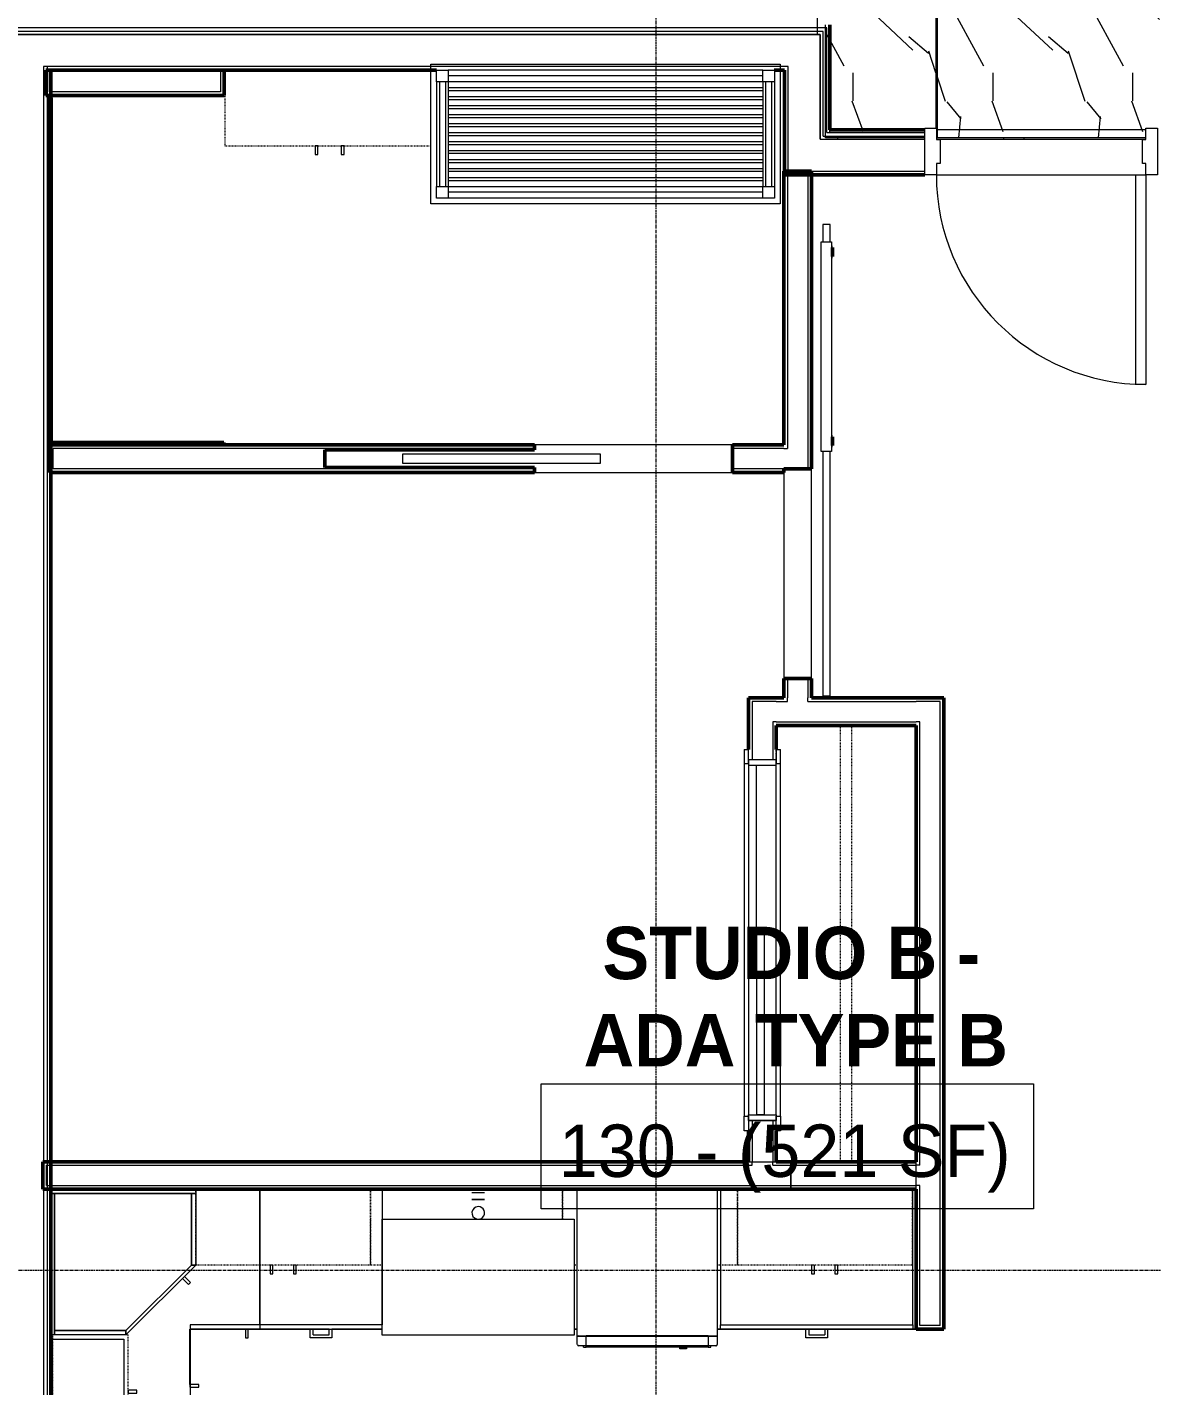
# Model space of a CAD drawing. Header units: inches. Extents: x -4218 to -1830, y 9767 to 12426.
# Drawn here: x -2935.3 to -2742.2, y 10147.4 to 10380.8 of the extents above; entities that cross this region are included whole.
import ezdxf

# ---------------------------------------------------------------- set-up
doc = ezdxf.new("R2010")
doc.units = ezdxf.units.IN
doc.header["$MEASUREMENT"] = 0
doc.linetypes.add('Dash', pattern=[0.25, 0.125, -0.125])
doc.linetypes.add('Grid Line 1_2_', pattern=[0.875, 0.5, -0.125, 0.125, -0.125])
for name, color, linetype, lineweight in [('0-1', 7, 'Continuous', 5), ('0-2', 10, 'Continuous', 9), ('A-AREA-IDEN', 2, 'Continuous', 9), ('A-CLNG-1', 252, 'Continuous', 9), ('A-CLNG-2', 10, 'Continuous', 9), ('A-CLNG-PATT-1', 71, 'Continuous', 13), ('A-DOOR-1', 10, 'Continuous', 9), ('A-DOOR-2', 50, 'Continuous', 20), ('A-DOOR-3', 7, 'Continuous', 50), ('A-DOOR-FRAM-1', 10, 'Continuous', 9), ('A-DOOR-FRAM-3', 50, 'Continuous', 20), ('A-FLOR-4', 192, 'Continuous', 9), ('A-WALL-1', 7, 'Continuous', 50), ('A-WALL-2', 250, 'Continuous', 13), ('A-WALL-3', 10, 'Continuous', 9), ('A-WALL-4', 252, 'Continuous', 9), ('A-WALL-5', 253, 'Continuous', 9), ('A-WALL-6', 254, 'Continuous', 9), ('A-WALL-7', 113, 'Continuous', 9), ('I-WALL-1', 7, 'Continuous', 50), ('I-WALL-2', 10, 'Continuous', 9), ('I-WALL-3', 252, 'Continuous', 9), ('I-WALL-4', 253, 'Continuous', 9), ('P-SANR-FIXT-1', 10, 'Continuous', 9), ('P-SANR-FIXT-2', 252, 'Continuous', 9), ('Q-CASE', 31, 'Continuous', 9), ('Q-CASE-1', 252, 'Continuous', 9), ('Q-CASE-2', 10, 'Continuous', 9), ('Q-CASE-3', 253, 'Continuous', 9), ('Q-CASE-4', 252, 'Dash', 9), ('Q-CASE-5', 10, 'Dash', 9), ('Q-CASE-6', 254, 'Dash', 9), ('Q-CASE-7', 253, 'Dash', 9), ('Q-CASE-8', 254, 'Continuous', 9), ('Q-CASE-HDLN-1', 10, 'Dash', 9), ('Q-CASE-HDLN-2', 252, 'Dash', 9), ('Q-CASE-HDLN-3', 253, 'Dash', 9), ('Q-SPCQ-1', 10, 'Continuous', 9), ('S-BEAM', 12, 'Continuous', 9), ('S-GRID-1', 1, 'Grid Line 1_2_', 9)]:
    doc.layers.add(name, color=color, linetype=linetype, lineweight=lineweight)
doc.styles.add('Century Gothic', font='ufonts.com_century-gothic.ttf', dxfattribs={"height": 9})
doc.styles.add('Century Gothic_B', font='GOTHICB.TTF', dxfattribs={"height": 9})

# ---------------------------------------------------------------- blocks, each defined once
blk = doc.blocks.new('SLIDING - FLUSH - 5-0 x 6-8-V6-BACKGROUND - RCP - 1ST FLOOR')
at = {"layer": 'A-DOOR-1'}
for p, q in [((-32.75, 2.5), (-32.75, 3.25)), ((-30.25, 3.25), (-32.75, 3.25)), ((-32.75, 2.5), (-30.25, 2.5)), ((30.25, 3.25), (-30.25, 3.25)), ((-30.25, 3.25), (-30.25, 2.5)), ((30.25, 2.5), (30.25, 3.25)), ((30.25, 3.25), (32.75, 3.25)), ((32.75, 2.5), (30.25, 2.5)), ((32.75, 3.25), (32.75, 2.5)), ((30, 0.5), (-1, 0.5)), ((-1, 0.5), (-1, -0.88)), ((30, 0.5), (30, -0.88)), ((-32.75, -3), (-32.75, -2.25)), ((-30.25, -2.25), (-32.75, -2.25)), ((-30.25, -2.25), (-30.25, -3)), ((1, -0.88), (-30, -0.88)), ((-30, -0.88), (-30, -2.25)), ((-30, -2.25), (1, -2.25)), ((-1, -0.88), (30, -0.88)), ((1, -0.88), (1, -2.25)), ((30.25, -2.25), (32.75, -2.25)), ((30.25, -3), (30.25, -2.25)), ((32.75, -2.25), (32.75, -3)), ((-32.75, -3), (-30.25, -3)), ((-30.25, -3), (30.25, -3)), ((32.75, -3), (30.25, -3))]:
    blk.add_line(p, q, dxfattribs=at)
at = {"layer": 'A-DOOR-FRAM-1'}
for p, q in [((-31, -2.25), (-31, 2.5)), ((-30, 2.5), (-31, 2.5)), ((30, 2.5), (-30, 2.5)), ((-30, 2.5), (-30, -2.25)), ((30, -2.25), (30, 2.5)), ((30, 2.5), (31, 2.5)), ((31, 2.5), (31, -2.25)), ((-31, -2.25), (-30, -2.25)), ((1, -2.25), (30, -2.25)), ((31, -2.25), (30, -2.25))]:
    blk.add_line(p, q, dxfattribs=at)
blk = doc.blocks.new('BARN - FLUSH - 3-0 x 7-0 BARN DOOR-2961665-BACKGROUND - RCP - 1ST FLOOR')
at = {"layer": 'A-DOOR-1'}
for p, q in [((-57, 5.57), (-60, 5.57)), ((-60, 5.57), (-60, 4.95)), ((-60, 4.95), (-60, 4.32)), ((-57, 4.07), (-57, 5.82)), ((-57, 5.82), (-21, 5.82)), ((-21, 5.82), (-21, 4.07)), ((21, 5.57), (-21, 5.57)), ((21, 4.95), (21, 5.57)), ((21, 4.32), (21, 4.95)), ((-60, 4.32), (-57, 4.32)), ((-21, 4.07), (-57, 4.07)), ((-21, 4.32), (21, 4.32))]:
    blk.add_line(p, q, dxfattribs=at)
at = {"layer": 'A-DOOR-3'}
for p, q in [((-56, 6), (-56, 5.82)), ((-54.5, 6), (-56, 6)), ((-54.5, 5.82), (-54.5, 6)), ((-23.5, 6), (-23.5, 5.82)), ((-22, 6), (-23.5, 6)), ((-22, 5.82), (-22, 6))]:
    blk.add_line(p, q, dxfattribs=at)
blk = doc.blocks.new('OD_CW_Closet - OD_CW_Closet-V51-BACKGROUND - RCP - 1ST FLOOR')
at = {"layer": 'Q-CASE-HDLN-1'}
for p, q in [((8.8, 0), (68.8, 0)), ((0.74, -11), (75.64, -11)), ((0.74, -13), (75.64, -13))]:
    blk.add_line(p, q, dxfattribs=at)
at = {"layer": 'Q-CASE-HDLN-2'}
for p, q in [((0.74, -24), (0.74, 0)), ((0.74, 0), (6.05, 0)), ((71.55, 0), (75.64, 0)), ((75.64, 0), (75.64, -24)), ((75.64, -24), (0.74, -24))]:
    blk.add_line(p, q, dxfattribs=at)
at = {"layer": 'Q-CASE-HDLN-3'}
for p, q in [((6.05, 0), (7.8, 0)), ((69.8, 0), (71.55, 0))]:
    blk.add_line(p, q, dxfattribs=at)
blk = doc.blocks.new('POCKET - FLUSH - 2-10 x 6-8-2882529-BACKGROUND - RCP - 1ST FLOOR')
at = {"layer": 'A-DOOR-2'}
for p, q in [((-39.67, 0.75), (-39.67, -0.75)), ((-5.67, 0.75), (-39.67, 0.75)), ((-5.67, -0.75), (-5.67, 0.75)), ((-39.67, -0.75), (-5.67, -0.75))]:
    blk.add_line(p, q, dxfattribs=at)
blk = doc.blocks.new('300 Series Wall Hung Cabinet_302 - 33_ X 21_-2749814-BACKGROUND - RCP - 1ST FLOOR')
at = {"layer": 'Q-CASE-4'}
for p, q in [((14.5, 15.38), (16.5, 15.38)), ((16.5, 15.38), (16.5, 7.39)), ((-16.5, 2.75), (-16.5, 7.47)), ((16.5, 7.36), (16.5, 2.75))]:
    blk.add_line(p, q, dxfattribs=at)
at = {"layer": 'Q-CASE-6'}
blk.add_line((16.5, 2.37), (-16.5, 2.37), dxfattribs=at)
at = {"layer": 'Q-CASE-7'}
for p, q in [((-16.5, 2.37), (-16.5, 2.75)), ((16.5, 2.75), (16.5, 2.37))]:
    blk.add_line(p, q, dxfattribs=at)
blk = doc.blocks.new('Base Cabinet 4 Drawer 254 - Base Cabinet 4 Drawer 254 21_-2556168-BACKGROUND - RCP - 1ST FLOOR')
at = {"layer": 'Q-CASE-2'}
for p, q in [((-9.76, -23.25), (-9.76, 0)), ((-9.76, 0), (11.24, 0)), ((11.24, 0), (11.24, -23.25)), ((-9.76, -23.25), (-9.76, -24)), ((11.24, -23.25), (-9.76, -23.25)), ((11.24, -24), (11.24, -23.25)), ((-9.76, -24), (11.24, -24)), ((-0.64, -24), (-1.14, -24)), ((-1.14, -25.5), (-1.14, -24)), ((2.61, -25.5), (-1.14, -25.5)), ((-0.64, -25), (-0.64, -24)), ((-0.64, -25), (2.11, -25)), ((2.11, -25), (2.11, -24)), ((2.11, -24), (2.61, -24)), ((2.61, -24), (2.61, -25.5))]:
    blk.add_line(p, q, dxfattribs=at)
blk = doc.blocks.new('308 - 308 x 27_-V52-BACKGROUND - RCP - 1ST FLOOR')
at = {"layer": 'Q-CASE'}
for p, q in [((-12, 15.38), (0, 27.38)), ((0, 26.63), (-11.25, 15.38)), ((0, 27.38), (0, 26.63)), ((-11.25, 15.38), (-12, 15.38))]:
    blk.add_line(p, q, dxfattribs=at)
at = {"layer": 'Q-CASE-1'}
for p, q in [((-11.25, 15.38), (0, 26.63)), ((0, 27.38), (12.25, 27.38)), ((0, 26.63), (0, 27.38)), ((0, 26.63), (12.25, 26.63)), ((12.25, 26.63), (0, 26.63)), ((12.25, 27.38), (12.25, 26.63)), ((12.25, 3.12), (12.25, 27.38)), ((12.25, 27.38), (12.62, 27.38)), ((12.25, 26.63), (12.25, 3.12)), ((-10.76, 18.73), (-11.11, 18.39)), ((-9.7, 17.67), (-10.76, 18.73)), ((-11.11, 18.39), (-10.05, 17.33)), ((-12, 15.38), (-11.25, 15.38)), ((-12, 4.72), (-12, 15.38)), ((-11.25, 4.65), (-11.25, 15.38)), ((-11.25, 15.38), (-11.25, 4.65)), ((-12, 3.12), (-12, 4.64)), ((-11.25, 3.12), (-12, 3.12)), ((-12, 2.75), (-12, 3.12)), ((-12, 3.12), (12.62, 3.12)), ((-11.25, 3.12), (-11.25, 4.57)), ((-11.25, 4.57), (-11.25, 3.12)), ((12.25, 3.12), (-11.25, 3.12)), ((12.62, 3.12), (12.25, 3.12))]:
    blk.add_line(p, q, dxfattribs=at)
at = {"layer": 'Q-CASE-3'}
for p, q in [((12.62, 27.38), (12.9, 27.38)), ((-12, 2.37), (-12, 2.75)), ((12.9, 3.12), (12.62, 3.12)), ((12.62, 3.12), (12.9, 3.12))]:
    blk.add_line(p, q, dxfattribs=at)
at = {"layer": 'Q-CASE-8'}
for p, q in [((12.9, 27.38), (13, 27.38)), ((13, 27.38), (13, 3.12)), ((12.9, 2.37), (-12, 2.37)), ((13, 3.12), (12.9, 3.12)), ((12.9, 3.12), (13, 3.12)), ((13, 2.37), (12.9, 2.37)), ((13, 3.12), (13, 2.37))]:
    blk.add_line(p, q, dxfattribs=at)
blk = doc.blocks.new('300 Series Wall Hung Cabinet_301 - 12_ x 27_-2529027-BACKGROUND - RCP - 1ST FLOOR')
at = {"layer": 'Q-CASE-1'}
for p, q in [((-5.25, -12.44), (-5.25, -0.19)), ((5.25, -0.19), (5.25, -12.44)), ((5.25, -12.44), (-5.25, -12.44)), ((-3.51, -13.19), (-4, -13.19)), ((-4, -13.19), (-4, -14.69)), ((-3.51, -14.69), (-3.51, -13.19)), ((-4, -14.69), (-3.51, -14.69))]:
    blk.add_line(p, q, dxfattribs=at)
at = {"layer": 'Q-CASE-3'}
blk.add_line((-5.25, -0.19), (5.25, -0.19), dxfattribs=at)
at = {"layer": 'Q-CASE-4'}
for p, q in [((-6, -0.19), (-6, -13.19)), ((6, -13.19), (6, -0.19)), ((-6, -13.19), (6, -13.19))]:
    blk.add_line(p, q, dxfattribs=at)
at = {"layer": 'Q-CASE-7'}
blk.add_line((6, -0.19), (-6, -0.19), dxfattribs=at)
blk = doc.blocks.new('Base Cabinet 3 Drawer 230 - Base Cabinet 3 Drawer 230 33_-2609767-BACKGROUND - RCP - 1ST FLOOR')
at = {"layer": 'Q-CASE-2'}
for p, q in [((-15.76, 24), (17.24, 24)), ((-15.76, 23.25), (-15.76, 24)), ((-1.14, 24), (-1.14, 25.5)), ((-1.14, 25.5), (2.61, 25.5)), ((-1.14, 24), (-0.64, 24)), ((2.11, 25), (-0.64, 25)), ((-0.64, 24), (-0.64, 25)), ((2.11, 24), (2.11, 25)), ((2.61, 24), (2.11, 24)), ((2.61, 25.5), (2.61, 24)), ((17.24, 24), (17.24, 23.25)), ((17.24, 23.25), (-15.76, 23.25)), ((-15.76, 23.25), (-15.76, 0)), ((17.24, 0), (17.24, 23.25)), ((-15.76, 0), (17.24, 0))]:
    blk.add_line(p, q, dxfattribs=at)
blk = doc.blocks.new('Base Cabinet Corner 197 - Base Cabinet Corner 197-2565125-BACKGROUND - RCP - 1ST FLOOR')
at = {"layer": 'Q-CASE-2'}
for p, q in [((-23.26, 0), (12.74, 0)), ((-23.26, -36), (-23.26, 0)), ((12.74, 0), (12.74, -24)), ((0.74, -23.25), (0.74, -36)), ((12.74, -23.25), (0.74, -23.25)), ((0.74, -23.25), (0.74, -24)), ((0.74, -24), (0.74, -36)), ((12.74, -24), (0.74, -24)), ((10.73, -24), (10.24, -24)), ((10.24, -24), (10.24, -25.5)), ((10.24, -25.5), (10.73, -25.5)), ((10.73, -25.5), (10.73, -24)), ((2.23, -33.51), (0.73, -33.51)), ((0.73, -33.51), (0.73, -34)), ((0.73, -34), (2.23, -34)), ((2.23, -34), (2.23, -33.51)), ((0.74, -36), (-23.26, -36))]:
    blk.add_line(p, q, dxfattribs=at)
blk = doc.blocks.new('kitchen_faucet_14143 - kitchen_faucet_14143-V79-BACKGROUND - RCP - 1ST FLOOR')
at = {"layer": 'P-SANR-FIXT-2'}
for p, q in [((2.26, -1.08), (2.26, 1.08)), ((2.34, 1.08), (2.34, 0.28)), ((2.34, 0.28), (2.34, -1.08)), ((3.44, -0.94), (3.44, 1.08)), ((3.44, -1.08), (3.44, -0.94))]:
    blk.add_line(p, q, dxfattribs=at)
at = {"layer": 'P-SANR-FIXT-2', "flags": 128}
blk.add_lwpolyline([(-0.92, -0.6), (-0.96, -0.61), (-1, -0.63), (-1.04, -0.64)], dxfattribs=at)
at = {"layer": 'P-SANR-FIXT-2'}
for start, end in [(0, 164.2961), (225, 360), (195.7039, 210), (210, 225)]:
    blk.add_arc((0, 0), 1.08, start, end, dxfattribs=at)
blk = doc.blocks.new('Stainless Steel Farmhous Kitchen Sink - Stainless Steel Farmhous Kitchen Sink-2443921-BACKGROUND - RCP - 1ST FLOOR')
at = {"layer": 'P-SANR-FIXT-1'}
for p, q in [((-33, -22.2), (-33, -2.25)), ((-33, -2.25), (0, -2.25)), ((0, -2.25), (0, -22.2)), ((0, -22.2), (-33, -22.2))]:
    blk.add_line(p, q, dxfattribs=at)
blk = doc.blocks.new('300 Series Wall Hung Cabinet_302 - 30_ X 27_-2568021-BACKGROUND - RCP - 1ST FLOOR')
at = {"layer": 'Q-CASE-1'}
for p, q in [((-1.76, 16.87), (-2.25, 16.87)), ((-2.25, 16.87), (-2.25, 15.38)), ((-1.76, 15.38), (-1.76, 16.87)), ((2.24, 16.87), (1.75, 16.87)), ((1.75, 16.87), (1.75, 15.38)), ((2.24, 15.38), (2.24, 16.87)), ((-2.25, 15.38), (-1.76, 15.38)), ((1.75, 15.38), (2.24, 15.38))]:
    blk.add_line(p, q, dxfattribs=at)
at = {"layer": 'Q-CASE-4'}
for p, q in [((-15, 7.39), (-15, 15.38)), ((-15, 15.38), (15, 15.38)), ((15, 15.38), (15, 4.72)), ((-15, 2.75), (-15, 7.36)), ((15, 4.64), (15, 2.75))]:
    blk.add_line(p, q, dxfattribs=at)
at = {"layer": 'Q-CASE-6'}
blk.add_line((15, 2.37), (-15, 2.37), dxfattribs=at)
at = {"layer": 'Q-CASE-7'}
for p, q in [((-15, 2.37), (-15, 2.75)), ((15, 2.75), (15, 2.37))]:
    blk.add_line(p, q, dxfattribs=at)
blk = doc.blocks.new('300 Series Wall Hung Cabinet_302 - 30_ X 27_-V59-BACKGROUND - RCP - 1ST FLOOR')
at = {"layer": 'Q-CASE-4'}
for p, q in [((-15, 5.13), (-15, 15.38)), ((-15, 15.38), (-11.52, 15.38)), ((12.48, 15.38), (13, 15.38)), ((15, 7.47), (15, 2.75)), ((-15, 2.75), (-15, 5.08))]:
    blk.add_line(p, q, dxfattribs=at)
at = {"layer": 'Q-CASE-6'}
for p, q in [((-11.52, 2.37), (-15, 2.37)), ((15, 2.37), (12.48, 2.37))]:
    blk.add_line(p, q, dxfattribs=at)
at = {"layer": 'Q-CASE-7'}
for p, q in [((-15, 2.37), (-15, 2.75)), ((15, 2.75), (15, 2.37))]:
    blk.add_line(p, q, dxfattribs=at)
blk = doc.blocks.new('300 Series Wall Hung Cabinet_302 - 30_ X 27_-V74-BACKGROUND - RCP - 1ST FLOOR')
at = {"layer": 'Q-CASE-1'}
for p, q in [((-1.76, 16.87), (-2.25, 16.87)), ((-2.25, 16.87), (-2.25, 15.38)), ((-1.76, 15.38), (-1.76, 16.87)), ((2.24, 16.87), (1.75, 16.87)), ((1.75, 16.87), (1.75, 15.38)), ((2.24, 15.38), (2.24, 16.87)), ((-2.25, 15.38), (-1.76, 15.38)), ((1.75, 15.38), (2.24, 15.38))]:
    blk.add_line(p, q, dxfattribs=at)
at = {"layer": 'Q-CASE-4'}
for p, q in [((-15, 2.75), (-15, 15.38)), ((-15, 15.38), (15, 15.38)), ((15, 15.38), (15, 5.13)), ((15, 5.08), (15, 2.75))]:
    blk.add_line(p, q, dxfattribs=at)
at = {"layer": 'Q-CASE-6'}
blk.add_line((15, 2.37), (-15, 2.37), dxfattribs=at)
at = {"layer": 'Q-CASE-7'}
for p, q in [((-15, 2.44), (-15, 2.75)), ((-15, 2.38), (-15, 2.44)), ((15, 2.75), (15, 2.37))]:
    blk.add_line(p, q, dxfattribs=at)
blk = doc.blocks.new('Bath Vanity - Bath Vanity 60_-V109-BACKGROUND - RCP - 1ST FLOOR')
at = {"layer": 'Q-CASE-1'}
for p, q in [((-29.26, -1), (-29.26, 0)), ((-29.26, 0), (30.74, 0)), ((30.74, 0), (30.74, -0.38)), ((30.74, -0.38), (30.74, -1))]:
    blk.add_line(p, q, dxfattribs=at)
at = {"layer": 'Q-CASE-2'}
for p, q in [((-29.26, -24), (-29.26, -1)), ((-28.26, -3), (-28.26, -1)), ((-28.26, -1), (-26.26, -1)), ((27.74, -1), (-26.26, -1)), ((-26.26, -1), (-26.26, -3)), ((27.74, -2), (-26.26, -2)), ((27.74, -3), (27.74, -1)), ((27.74, -1), (29.74, -1)), ((29.74, -1), (29.74, -3)), ((30.74, -1), (30.74, -24)), ((-28.26, -3), (-28.26, -21)), ((-26.26, -3), (-28.26, -3)), ((-27.76, -3), (-27.76, -21)), ((-26.76, -3), (-26.76, -21)), ((27.74, -3), (-26.26, -3)), ((-26.26, -3), (-26.26, -21)), ((-26.26, -4), (27.74, -4)), ((27.74, -4.55), (-26.26, -4.55)), ((27.74, -3), (27.74, -21)), ((29.74, -3), (27.74, -3)), ((28.24, -3), (28.24, -21)), ((29.24, -3), (29.24, -21)), ((29.74, -3), (29.74, -21)), ((-26.26, -5.55), (27.74, -5.55)), ((27.74, -6.09), (-26.26, -6.09)), ((-26.26, -7.09), (27.74, -7.09)), ((27.74, -7.64), (-26.26, -7.64)), ((-26.26, -8.64), (27.74, -8.64)), ((27.74, -9.18), (-26.26, -9.18)), ((-26.26, -10.18), (27.74, -10.18)), ((27.74, -10.73), (-26.26, -10.73)), ((-26.26, -11.73), (27.74, -11.73)), ((27.74, -12.27), (-26.26, -12.27)), ((-26.26, -13.27), (27.74, -13.27)), ((27.74, -13.82), (-26.26, -13.82)), ((-26.26, -14.82), (27.74, -14.82)), ((27.74, -15.36), (-26.26, -15.36)), ((-26.26, -16.36), (27.74, -16.36)), ((27.74, -16.91), (-26.26, -16.91)), ((-26.26, -17.91), (27.74, -17.91)), ((27.74, -18.45), (-26.26, -18.45)), ((-28.26, -23), (-28.26, -21)), ((-28.26, -21), (-26.26, -21)), ((-26.26, -19.45), (27.74, -19.45)), ((27.74, -20), (-26.26, -20)), ((-26.26, -21), (27.74, -21)), ((-26.26, -21), (-26.26, -23)), ((27.74, -23), (27.74, -21)), ((27.74, -21), (29.74, -21)), ((29.74, -21), (29.74, -23)), ((-26.26, -23), (-28.26, -23)), ((27.74, -22), (-26.26, -22)), ((27.74, -23), (-26.26, -23)), ((29.74, -23), (27.74, -23)), ((30.74, -24), (-29.26, -24))]:
    blk.add_line(p, q, dxfattribs=at)
blk = doc.blocks.new('300 Series Wall Hung Cabinet_326 - 36_-V98-BACKGROUND - RCP - 1ST FLOOR')
at = {"layer": 'Q-CASE-2'}
for p, q in [((-2.01, -13.19), (-2.5, -13.19)), ((-2.5, -13.19), (-2.5, -14.69)), ((-2.01, -14.69), (-2.01, -13.19)), ((2.49, -13.19), (2, -13.19)), ((2, -13.19), (2, -14.69)), ((2.49, -14.69), (2.49, -13.19)), ((-2.5, -14.69), (-2.01, -14.69)), ((2, -14.69), (2.49, -14.69))]:
    blk.add_line(p, q, dxfattribs=at)
at = {"layer": 'Q-CASE-4'}
blk.add_line((17.37, -0.19), (-18, -0.19), dxfattribs=at)
at = {"layer": 'Q-CASE-5'}
for p, q in [((-18, -0.19), (-18, -13.19)), ((-18, -13.19), (17.37, -13.19))]:
    blk.add_line(p, q, dxfattribs=at)
blk = doc.blocks.new('CTR - 1st Phase - Unit Layouts_rvt-1-BACKGROUND - RCP - 1ST FLOOR')
at = {"layer": 'A-WALL-1'}
for p, q in [((-2932.15, 10373.41), (-2901.53, 10373.41)), ((-2932.15, 10373.16), (-2932.15, 10373.41)), ((-2901.53, 10373.41), (-2901.53, 10373.16)), ((-2932.15, 10369.66), (-2932.15, 10373.16)), ((-2901.53, 10373.16), (-2901.53, 10369.66)), ((-2932.15, 10369.04), (-2932.15, 10369.66)), ((-2901.53, 10369.04), (-2932.15, 10369.04)), ((-2931.56, 10309.04), (-2931.56, 10369.04)), ((-2931.56, 10369.04), (-2931.19, 10369.04)), ((-2931.19, 10368.66), (-2931.19, 10309.41)), ((-2901.53, 10369.66), (-2901.53, 10369.04)), ((-2805.4, 10309.04), (-2805.4, 10356.04)), ((-2805.4, 10356.04), (-2804.78, 10356.04)), ((-2804.78, 10356.04), (-2801.28, 10356.04)), ((-2801.28, 10356.04), (-2800.65, 10356.04)), ((-2800.65, 10356.04), (-2800.65, 10304.91)), ((-2931.19, 10309.04), (-2931.56, 10309.04)), ((-2931.53, 10309.04), (-2848.2, 10309.04)), ((-2931.53, 10308.41), (-2931.53, 10309.04)), ((-2931.53, 10304.91), (-2931.53, 10308.41)), ((-2931.19, 10309.41), (-2901.56, 10309.41)), ((-2901.56, 10309.04), (-2931.19, 10309.04)), ((-2901.56, 10309.41), (-2901.56, 10309.04)), ((-2848.2, 10308.16), (-2884.2, 10308.16)), ((-2884.2, 10308.16), (-2884.2, 10305.16)), ((-2848.2, 10309.04), (-2848.2, 10308.16)), ((-2814.2, 10309.04), (-2805.4, 10309.04)), ((-2814.2, 10304.29), (-2814.2, 10309.04)), ((-2931.53, 10304.29), (-2931.53, 10304.91)), ((-2848.2, 10304.29), (-2931.53, 10304.29)), ((-2884.2, 10305.16), (-2848.2, 10305.16)), ((-2848.2, 10305.16), (-2848.2, 10304.29)), ((-2805.4, 10304.29), (-2814.2, 10304.29)), ((-2800.65, 10304.91), (-2805.4, 10304.91)), ((-2805.4, 10304.91), (-2805.4, 10304.29)), ((-2805.4, 10265.57), (-2805.4, 10268.91)), ((-2805.4, 10268.91), (-2800.65, 10268.91)), ((-2800.65, 10268.91), (-2800.65, 10265.57)), ((-2811.44, 10256.73), (-2811.44, 10265.57)), ((-2811.44, 10265.57), (-2810.81, 10265.57)), ((-2810.81, 10265.57), (-2806.69, 10265.57)), ((-2806.69, 10265.57), (-2805.4, 10265.57)), ((-2800.65, 10265.57), (-2782.69, 10265.57)), ((-2782.69, 10265.57), (-2778.56, 10265.57)), ((-2778.56, 10265.57), (-2777.94, 10265.57)), ((-2777.94, 10265.57), (-2777.94, 10157.16)), ((-2806.69, 10260.82), (-2806.69, 10256.73)), ((-2782.69, 10260.82), (-2806.69, 10260.82)), ((-2782.69, 10185.91), (-2782.69, 10260.82)), ((-2811.44, 10185.91), (-2811.44, 10191.23)), ((-2806.69, 10191.23), (-2806.69, 10185.91)), ((-2932.63, 10185.29), (-2932.63, 10185.91)), ((-2932.63, 10185.91), (-2811.44, 10185.91)), ((-2932.63, 10181.79), (-2932.63, 10185.29)), ((-2806.69, 10185.91), (-2782.69, 10185.91)), ((-2932.63, 10181.16), (-2932.63, 10181.79)), ((-2782.69, 10181.16), (-2932.63, 10181.16)), ((-2782.69, 10157.16), (-2782.69, 10181.16)), ((-2782.06, 10157.16), (-2782.69, 10157.16)), ((-2778.56, 10157.16), (-2782.06, 10157.16)), ((-2777.94, 10157.16), (-2778.56, 10157.16))]:
    blk.add_line(p, q, dxfattribs=at)
at = {"layer": 'A-WALL-2'}
for p, q in [((-2931.53, 10373.16), (-2932.15, 10373.16)), ((-2931.53, 10373.16), (-2932.15, 10373.16)), ((-2902.15, 10373.16), (-2931.53, 10373.16)), ((-2931.53, 10369.66), (-2931.53, 10373.16)), ((-2901.53, 10373.16), (-2902.15, 10373.16)), ((-2902.15, 10373.16), (-2902.15, 10369.66)), ((-2901.53, 10373.16), (-2902.15, 10373.16)), ((-2902.15, 10369.66), (-2931.53, 10369.66)), ((-2804.78, 10355.41), (-2801.28, 10355.41)), ((-2804.78, 10355.41), (-2804.78, 10308.41)), ((-2801.28, 10355.41), (-2801.28, 10304.91)), ((-2848.2, 10308.41), (-2930.9, 10308.41)), ((-2930.9, 10304.91), (-2930.9, 10308.41)), ((-2805.4, 10308.41), (-2814.2, 10308.41)), ((-2805.4, 10308.41), (-2804.78, 10308.41)), ((-2848.2, 10304.91), (-2930.9, 10304.91)), ((-2805.4, 10304.91), (-2814.2, 10304.91)), ((-2804.78, 10268.91), (-2804.78, 10265.57)), ((-2801.28, 10268.91), (-2801.28, 10265.57)), ((-2810.81, 10264.94), (-2810.81, 10254.98)), ((-2807.31, 10264.94), (-2810.81, 10264.94)), ((-2806.69, 10264.94), (-2807.31, 10264.94)), ((-2806.69, 10264.94), (-2804.78, 10264.94)), ((-2804.78, 10264.94), (-2804.78, 10265.57)), ((-2801.28, 10264.94), (-2801.28, 10265.57)), ((-2801.28, 10264.94), (-2782.69, 10264.94)), ((-2782.06, 10264.94), (-2782.69, 10264.94)), ((-2778.56, 10264.94), (-2782.06, 10264.94)), ((-2778.56, 10157.79), (-2778.56, 10264.94)), ((-2807.31, 10261.44), (-2807.31, 10254.98)), ((-2806.69, 10261.44), (-2807.31, 10261.44)), ((-2806.69, 10261.44), (-2782.69, 10261.44)), ((-2782.06, 10261.44), (-2782.69, 10261.44)), ((-2782.06, 10185.29), (-2782.06, 10261.44)), ((-2810.81, 10192.98), (-2810.81, 10185.91)), ((-2807.31, 10192.98), (-2807.31, 10185.91)), ((-2932, 10181.79), (-2932, 10185.29)), ((-2932, 10185.29), (-2810.81, 10185.29)), ((-2810.81, 10185.29), (-2810.81, 10185.91)), ((-2807.31, 10185.29), (-2807.31, 10185.91)), ((-2807.31, 10185.29), (-2782.69, 10185.29)), ((-2782.06, 10185.29), (-2782.69, 10185.29)), ((-2932, 10181.79), (-2782.69, 10181.79)), ((-2782.06, 10181.79), (-2782.69, 10181.79)), ((-2782.06, 10157.79), (-2782.06, 10181.79)), ((-2778.56, 10157.79), (-2782.06, 10157.79))]:
    blk.add_line(p, q, dxfattribs=at)
at = {"layer": 'A-WALL-3'}
for p, q in [((-2814.2, 10309.04), (-2848.2, 10309.04)), ((-2848.2, 10304.29), (-2814.2, 10304.29)), ((-2805.4, 10304.29), (-2805.4, 10268.91)), ((-2800.65, 10268.91), (-2800.65, 10304.91)), ((-2931.27, 10181.16), (-2931.38, 10181.16))]:
    blk.add_line(p, q, dxfattribs=at)
at = {"layer": 'A-WALL-4'}
for p, q in [((-2901.53, 10369.04), (-2901.53, 10373.41)), ((-2884.2, 10308.16), (-2848.2, 10308.16)), ((-2884.2, 10305.16), (-2884.2, 10308.16)), ((-2848.2, 10308.16), (-2848.2, 10309.04)), ((-2814.2, 10309.04), (-2814.2, 10304.29)), ((-2848.2, 10305.16), (-2884.2, 10305.16)), ((-2848.2, 10304.29), (-2848.2, 10305.16)), ((-2805.4, 10304.91), (-2805.4, 10304.29)), ((-2805.4, 10304.91), (-2800.65, 10304.91)), ((-2800.65, 10268.91), (-2805.4, 10268.91)), ((-2931.27, 10185.91), (-2811.44, 10185.91)), ((-2806.69, 10185.91), (-2804.17, 10185.91)), ((-2804.17, 10185.91), (-2804.17, 10181.16)), ((-2804.17, 10181.16), (-2804.17, 10185.91)), ((-2804.17, 10185.91), (-2782.69, 10185.91))]:
    blk.add_line(p, q, dxfattribs=at)
at = {"layer": 'A-WALL-5'}
for p, q in [((-2932.15, 10369.04), (-2932.15, 10373.41)), ((-2931.27, 10373.41), (-2901.53, 10373.41)), ((-2931.56, 10369.04), (-2932.15, 10369.04)), ((-2901.56, 10369.04), (-2931.27, 10369.04)), ((-2811.44, 10254.98), (-2806.7, 10254.98)), ((-2811.44, 10192.98), (-2806.69, 10192.98)), ((-2932.63, 10185.91), (-2932.63, 10181.16)), ((-2932.63, 10185.91), (-2931.27, 10185.91)), ((-2811.44, 10185.91), (-2806.69, 10185.91)), ((-2782.69, 10181.16), (-2782.69, 10185.91)), ((-2931.38, 10181.16), (-2932.63, 10181.16))]:
    blk.add_line(p, q, dxfattribs=at)
at = {"layer": 'A-WALL-6'}
for p, q in [((-2932.15, 10373.41), (-2931.27, 10373.41)), ((-2931.27, 10369.04), (-2931.56, 10369.04)), ((-2906.38, 10181.16), (-2931.27, 10181.16)), ((-2840.86, 10181.16), (-2906.38, 10181.16)), ((-2804.17, 10181.16), (-2816.86, 10181.16)), ((-2782.69, 10181.16), (-2804.17, 10181.16))]:
    blk.add_line(p, q, dxfattribs=at)
at = {"layer": 'A-WALL-7'}
for p, q in [((-2931.27, 10181.16), (-2931.38, 10181.16)), ((-2931.38, 10181.16), (-2931.38, 10099.28)), ((-2931.38, 10099.28), (-2931.38, 10181.16)), ((-2931.38, 10181.16), (-2931.27, 10181.16)), ((-2840.86, 10181.16), (-2931.27, 10181.16)), ((-2931.27, 10181.16), (-2840.86, 10181.16)), ((-2782.69, 10181.16), (-2816.86, 10181.16)), ((-2816.86, 10181.16), (-2782.69, 10181.16)), ((-2782.69, 10157.66), (-2782.69, 10181.16)), ((-2782.69, 10181.16), (-2782.69, 10157.66)), ((-2907.38, 10147.65), (-2907.38, 10157.16)), ((-2907.38, 10157.16), (-2897.88, 10157.16)), ((-2907.38, 10157.16), (-2907.38, 10147.65)), ((-2897.88, 10157.16), (-2907.38, 10157.16)), ((-2897.88, 10157.16), (-2897.39, 10157.16)), ((-2897.39, 10157.16), (-2886.75, 10157.16)), ((-2886.75, 10157.16), (-2897.39, 10157.16)), ((-2886.75, 10157.16), (-2886.25, 10157.16)), ((-2886.25, 10157.16), (-2883.5, 10157.16)), ((-2883.5, 10157.16), (-2886.25, 10157.16)), ((-2883.5, 10157.16), (-2883, 10157.16)), ((-2883, 10157.16), (-2874.38, 10157.16)), ((-2874.38, 10157.16), (-2883, 10157.16)), ((-2841.38, 10157.16), (-2840.86, 10157.16)), ((-2840.86, 10157.16), (-2841.38, 10157.16)), ((-2816.86, 10157.16), (-2801.63, 10157.16)), ((-2801.63, 10157.16), (-2816.86, 10157.16)), ((-2801.63, 10157.16), (-2801.13, 10157.16)), ((-2801.13, 10157.16), (-2798.37, 10157.16)), ((-2798.37, 10157.16), (-2801.13, 10157.16)), ((-2798.37, 10157.16), (-2797.88, 10157.16)), ((-2797.88, 10157.16), (-2783.38, 10157.16)), ((-2783.38, 10157.16), (-2797.88, 10157.16)), ((-2783.38, 10157.16), (-2782.69, 10157.16)), ((-2782.69, 10157.16), (-2783.38, 10157.16)), ((-2782.69, 10157.16), (-2782.69, 10157.66)), ((-2782.69, 10157.66), (-2782.69, 10157.16))]:
    blk.add_line(p, q, dxfattribs=at)
at = {"layer": 'Q-SPCQ-1'}
for p, q in [((-2840.86, 10181.16), (-2816.86, 10181.16)), ((-2840.86, 10156.11), (-2840.86, 10181.16)), ((-2816.86, 10181.16), (-2816.86, 10156.11)), ((-2840.86, 10155.91), (-2840.86, 10156.11)), ((-2840.86, 10155.91), (-2816.86, 10155.91)), ((-2840.86, 10154.49), (-2840.86, 10155.91)), ((-2817.06, 10155.91), (-2840.66, 10155.91)), ((-2817.06, 10154.29), (-2840.66, 10154.29)), ((-2839.77, 10154.04), (-2839.77, 10154.29)), ((-2839.77, 10154.04), (-2839.33, 10154.04)), ((-2839.33, 10156.04), (-2818.39, 10156.04)), ((-2839.33, 10154.04), (-2839.33, 10156.04)), ((-2818.39, 10154.04), (-2839.33, 10154.04)), ((-2823.24, 10154.04), (-2822.1, 10154.04)), ((-2823.24, 10153.79), (-2823.24, 10154.04)), ((-2822.1, 10154.04), (-2822.1, 10153.79)), ((-2818.39, 10156.04), (-2818.39, 10154.04)), ((-2818.39, 10154.04), (-2817.95, 10154.04)), ((-2817.95, 10154.04), (-2817.95, 10154.29)), ((-2816.86, 10156.11), (-2816.86, 10155.91)), ((-2816.86, 10155.91), (-2816.86, 10154.49)), ((-2822.1, 10153.79), (-2823.24, 10153.79))]:
    blk.add_line(p, q, dxfattribs=at)
for centre, start, end in [((-2840.66, 10156.11), 180, 270), ((-2840.66, 10154.49), 180, 270), ((-2817.06, 10156.11), 270, 0), ((-2817.06, 10154.49), 270, 0), ((-2817.06, 10154.49), 270, 300), ((-2817.06, 10154.49), 330, 0)]:
    blk.add_arc(centre, 0.197, start, end, dxfattribs=at)
at = {"layer": '0-2'}
for name, p in [('300 Series Wall Hung Cabinet_326 - 36_-V98-BACKGROUND - RCP - 1ST FLOOR', (-2883.4, 10373.6)), ('Bath Vanity - Bath Vanity 60_-V109-BACKGROUND - RCP - 1ST FLOOR', (-2836.76, 10374.41)), ('POCKET - FLUSH - 2-10 x 6-8-2882529-BACKGROUND - RCP - 1ST FLOOR', (-2831.2, 10306.66)), ('Base Cabinet Corner 197 - Base Cabinet Corner 197-2565125-BACKGROUND - RCP - 1ST FLOOR', (-2908.11, 10181.16)), ('Base Cabinet 4 Drawer 254 - Base Cabinet 4 Drawer 254 21_-2556168-BACKGROUND - RCP - 1ST FLOOR', (-2885.61, 10181.16)), ('Stainless Steel Farmhous Kitchen Sink - Stainless Steel Farmhous Kitchen Sink-2443921-BACKGROUND - RCP - 1ST FLOOR', (-2841.38, 10178.31))]:
    blk.add_blockref(name, p, dxfattribs=at)
for name, p, rotation in [('BARN - FLUSH - 3-0 x 7-0 BARN DOOR-2961665-BACKGROUND - RCP - 1ST FLOOR', (-2803.03, 10286.91), 269.9999999999731), ('OD_CW_Closet - OD_CW_Closet-V51-BACKGROUND - RCP - 1ST FLOOR', (-2806.69, 10185.18), 89.99999999998406), ('SLIDING - FLUSH - 5-0 x 6-8-V6-BACKGROUND - RCP - 1ST FLOOR', (-2809.19, 10223.98), 269.9999999999668), ('308 - 308 x 27_-V52-BACKGROUND - RCP - 1ST FLOOR', (-2918.38, 10183.54), 180), ('300 Series Wall Hung Cabinet_302 - 30_ X 27_-2568021-BACKGROUND - RCP - 1ST FLOOR', (-2891.38, 10183.54), 180), ('300 Series Wall Hung Cabinet_302 - 33_ X 21_-2749814-BACKGROUND - RCP - 1ST FLOOR', (-2859.88, 10183.54), 180), ('kitchen_faucet_14143 - kitchen_faucet_14143-V79-BACKGROUND - RCP - 1ST FLOOR', (-2857.88, 10177.11), 89.99999999998396), ('300 Series Wall Hung Cabinet_302 - 30_ X 27_-V59-BACKGROUND - RCP - 1ST FLOOR', (-2828.38, 10183.54), 180), ('Base Cabinet 3 Drawer 230 - Base Cabinet 3 Drawer 230 33_-2609767-BACKGROUND - RCP - 1ST FLOOR', (-2799.01, 10181.16), 180), ('300 Series Wall Hung Cabinet_302 - 30_ X 27_-V74-BACKGROUND - RCP - 1ST FLOOR', (-2798.38, 10183.54), 180), ('300 Series Wall Hung Cabinet_301 - 12_ x 27_-2529027-BACKGROUND - RCP - 1ST FLOOR', (-2931.19, 10150.16), 89.99999999998946)]:
    blk.add_blockref(name, p, dxfattribs=dict(at, rotation=rotation))
blk = doc.blocks.new('HOLLOW METAL - UNIT DOOR-2191980-BACKGROUND - RCP - 1ST FLOOR')
at = {"layer": 'A-DOOR-1'}
blk.add_arc((18, -4.125), 36, 180, 270, dxfattribs=at)
at = {"layer": 'A-DOOR-2'}
for p, q in [((16.25, -4.125), (18, -4.125)), ((16.25, -40.125), (16.25, -4.125)), ((18, -4.125), (18, -40.125)), ((18, -40.125), (16.25, -40.125))]:
    blk.add_line(p, q, dxfattribs=at)
at = {"layer": 'A-DOOR-FRAM-3'}
for p, q in [((-20, 3.875), (-18, 3.875)), ((-20, -4.125), (-20, 3.875)), ((-18, 3.875), (-18, 1.9375)), ((18, 3.875), (20, 3.875)), ((18, 1.9375), (18, 3.875)), ((20, 3.875), (20, -4.125)), ((-18, 1.9375), (-17.375, 1.9375)), ((-17.375, 1.9375), (-17.375, -2.1875)), ((17.375, 1.9375), (18, 1.9375)), ((17.375, -2.1875), (17.375, 1.9375)), ((-18, -2.1875), (-18, -4.125)), ((-17.375, -2.1875), (-18, -2.1875)), ((18, -2.1875), (17.375, -2.1875)), ((18, -4.125), (18, -2.1875)), ((-18, -4.125), (-20, -4.125)), ((20, -4.125), (18, -4.125))]:
    blk.add_line(p, q, dxfattribs=at)
blk = doc.blocks.new('CTR - 1st Phase - Common Walls_rvt-1-BACKGROUND - RCP - 1ST FLOOR')
at = {"layer": 'A-CLNG-PATT-1'}
h = blk.add_hatch(dxfattribs=at)
h.set_pattern_fill('FP_2', color=256, style=0, pattern_type=2)
h.set_pattern_definition([(108.435, (6.24, 0), (-23.9995167, 47.999875), [9.107, -66.787]), (139.399, (3.36, 8.64), (-144.0005735, 119.9994401), [4.425, -216.844]), (136.848, (24, 11.52), (-360.00235884, 335.99803914), [10.527, -515.834]), (109.983, (16.32, 18.72), (-71.99926767, 192.0004429), [5.618, -275.295]), (90, (14.4, 0), (-24, 24), [4.8, -19.2]), (118.443, (14.4, 4.8), (168.00080613, -311.999948405), [13.101, -641.971]), (84.289, (8.16, 16.32), (-24.00143285, -215.9997167), [4.824, -236.373]), (129.806, (8.64, 21.12), (96.0006462, -119.9991583), [3.749, -183.697])])
h.paths.add_polyline_path([(-2797.77, 10361.78), (-2781.2, 10361.78), (-2781.2, 10363.41), (-2779.28, 10363.41), (-2779.28, 10425.39), (-2798.23, 10425.39), (-2798.23, 10361.78), (-2798.02, 10361.78)], flags=0)
h.paths.add_polyline_path([(-2740.88, 10361.78), (-2740.88, 10425.39), (-2779.03, 10425.39), (-2779.03, 10361.78), (-2743.2, 10361.78), (-2743.2, 10363.41), (-2741.2, 10363.41), (-2741.2, 10361.78)], flags=0)
h.paths.add_polyline_path([(-2731.29, 10382.41), (-2721.68, 10382.41), (-2721.68, 10425.39), (-2740.63, 10425.39), (-2740.63, 10382.41)], flags=0)
at = {"layer": 'A-CLNG-1'}
for p, q in [((-2798.23, 10361.78), (-2798.23, 10381.16)), ((-2781.2, 10361.78), (-2798.23, 10361.78)), ((-2779.03, 10361.78), (-2779.03, 10363.16)), ((-2743.2, 10361.78), (-2779.03, 10361.78))]:
    blk.add_line(p, q, dxfattribs=at)
at = {"layer": 'A-CLNG-2'}
for p, q in [((-2779.28, 10425.39), (-2779.28, 10363.41)), ((-2779.03, 10363.16), (-2779.03, 10425.39))]:
    blk.add_line(p, q, dxfattribs=at)
at = {"layer": 'A-WALL-2'}
for p, q in [((-2805.27, 10380.66), (-3065.75, 10380.66)), ((-2798.65, 10380.66), (-2805.27, 10380.66)), ((-2798.02, 10380.66), (-2798.65, 10380.66)), ((-2798.02, 10362.66), (-2798.02, 10380.66)), ((-2805.27, 10380.04), (-3065.75, 10380.04)), ((-2805.27, 10379.54), (-3065.75, 10379.54)), ((-2799.15, 10380.04), (-2805.27, 10380.04)), ((-2804.65, 10379.54), (-2805.27, 10379.54)), ((-2799.15, 10379.54), (-2804.65, 10379.54)), ((-2798.65, 10380.04), (-2799.15, 10380.04)), ((-2799.15, 10361.54), (-2799.15, 10379.54)), ((-2798.65, 10362.04), (-2798.65, 10380.04)), ((-2931.9, 10374.04), (-2932.52, 10374.04)), ((-2932.52, 10374.04), (-2932.52, 10373.41)), ((-2931.9, 10374.04), (-2932.52, 10374.04)), ((-2932.52, 10373.41), (-2932.52, 10018.09)), ((-2931.9, 10374.04), (-2931.9, 10373.41)), ((-2805.27, 10374.04), (-2931.9, 10374.04)), ((-2931.9, 10373.41), (-2931.9, 10018.09)), ((-2804.65, 10374.04), (-2805.27, 10374.04)), ((-2804.65, 10356.04), (-2804.65, 10374.04)), ((-2798.65, 10362.04), (-2798.02, 10362.04)), ((-2798.02, 10362.66), (-2797.52, 10362.66)), ((-2798.02, 10362.04), (-2797.52, 10362.04)), ((-2797.52, 10362.66), (-2797.52, 10363.16)), ((-2797.52, 10362.66), (-2781.2, 10362.66)), ((-2797.52, 10362.04), (-2781.2, 10362.04)), ((-2799.15, 10361.54), (-2798.65, 10361.54)), ((-2798.65, 10361.54), (-2797.52, 10361.54)), ((-2797.52, 10361.54), (-2781.2, 10361.54)), ((-2804.65, 10356.04), (-2799.15, 10356.04)), ((-2799.15, 10356.04), (-2797.52, 10356.04)), ((-2797.52, 10356.04), (-2781.2, 10356.04))]:
    blk.add_line(p, q, dxfattribs=at)
at = {"layer": 'I-WALL-1'}
for p, q in [((-2797.52, 10381.16), (-2797.52, 10363.16)), ((-2931.27, 10373.41), (-2931.27, 10018.09)), ((-2865.03, 10373.41), (-2931.27, 10373.41)), ((-2805.27, 10373.41), (-2807.03, 10373.41)), ((-2805.27, 10355.41), (-2805.27, 10373.41)), ((-2797.52, 10363.16), (-2781.2, 10363.16)), ((-2804.65, 10355.41), (-2805.27, 10355.41)), ((-2797.52, 10355.41), (-2804.65, 10355.41)), ((-2781.2, 10355.41), (-2797.52, 10355.41))]:
    blk.add_line(p, q, dxfattribs=at)
at = {"layer": 'I-WALL-2'}
for p, q in [((-2743.2, 10363.16), (-2779.2, 10363.16)), ((-2779.2, 10355.41), (-2744.95, 10355.41))]:
    blk.add_line(p, q, dxfattribs=at)
at = {"layer": 'I-WALL-3'}
blk.add_line((-2779.2, 10363.16), (-2779.03, 10363.16), dxfattribs=at)
at = {"layer": 'I-WALL-4'}
blk.add_line((-2781.2, 10355.41), (-2781.2, 10363.16), dxfattribs=at)
at = {"layer": '0-2'}
blk.add_blockref('HOLLOW METAL - UNIT DOOR-2191980-BACKGROUND - RCP - 1ST FLOOR', (-2761.2, 10359.54), dxfattribs=at)
blk = doc.blocks.new('Dimension Lumber - LVL - 3_5X5_5-2690764-BACKGROUND - RCP - 1ST FLOOR')
at = {"layer": 'S-BEAM'}
for p, q in [((-54.25, 1.75), (-52.62, 1.75)), ((-52.62, 1.75), (-9.6, 1.75)), ((54.01, 1.75), (54.25, 1.75)), ((-54.25, -1.75), (-52.62, -1.75)), ((-52.62, -1.75), (-9.6, -1.75)), ((54.01, -1.75), (54.25, -1.75))]:
    blk.add_line(p, q, dxfattribs=at)
blk = doc.blocks.new('Dimension Lumber - LVL - 3_5X5_5-V274-BACKGROUND - RCP - 1ST FLOOR')
at = {"layer": 'S-BEAM'}
for p, q in [((-45.37, 1.75), (-45.37, -1.75)), ((-45.37, 1.75), (-45.14, 1.75)), ((-45.1, 1.75), (-20.07, 1.75)), ((43.53, 1.75), (43.78, 1.75)), ((-45.37, -1.75), (-45.1, -1.75)), ((-45.1, -1.75), (2.07, -1.75)), ((4.44, -1.75), (6.31, -1.75)), ((8.68, -1.75), (10.44, -1.75)), ((12.81, -1.75), (24.15, -1.75)), ((24.15, -1.75), (25.78, -1.75))]:
    blk.add_line(p, q, dxfattribs=at)

msp = doc.modelspace()

# ---------------------------------------------------------------- linework, layer by layer
at = {"layer": 'A-AREA-IDEN', "flags": 128}
msp.add_lwpolyline([(-2847.04, 10199.29), (-2762.54, 10199.29), (-2762.54, 10177.79), (-2847.04, 10177.79)], close=True, dxfattribs=at)
at = {"layer": 'A-FLOR-4'}
for p, q in [((-3071.87, 10379.54), (-2799.15, 10379.54)), ((-2799.15, 10379.54), (-2799.15, 10361.54)), ((-2779.03, 10379.54), (-2779.28, 10379.54)), ((-2799.15, 10361.54), (-2781.2, 10361.54)), ((-2779.2, 10361.54), (-2743.2, 10361.54))]:
    msp.add_line(p, q, dxfattribs=at)
at = {"layer": 'S-GRID-1'}
for p, q in [((-2827.32, 9836.18), (-2827.32, 12376.81)), ((-1830.2, 10167.19), (-4168.71, 10167.19))]:
    msp.add_line(p, q, dxfattribs=at)

# ---------------------------------------------------------------- block references
at = {"layer": '0-1'}
for name in ['CTR - 1st Phase - Unit Layouts_rvt-1-BACKGROUND - RCP - 1ST FLOOR', 'CTR - 1st Phase - Common Walls_rvt-1-BACKGROUND - RCP - 1ST FLOOR']:
    msp.add_blockref(name, (0, 0), dxfattribs=at)
at = {"layer": 'S-BEAM', "rotation": 270}
for name, p in [('Dimension Lumber - LVL - 3_5X5_5-2690764-BACKGROUND - RCP - 1ST FLOOR', (-2765.92, 10415.79)), ('Dimension Lumber - LVL - 3_5X5_5-V274-BACKGROUND - RCP - 1ST FLOOR', (-2797.92, 10405.31))]:
    msp.add_blockref(name, p, dxfattribs=at)

# ---------------------------------------------------------------- texts
at = {"layer": 'A-AREA-IDEN', "char_height": 9, "attachment_point": 1}
for s, insert, width, style in [('STUDIO B -', (-2836.54, 10226.26), 76.659, 'Century Gothic_B'), ('ADA TYPE B', (-2839.79, 10211.26), 84.537, 'Century Gothic_B'), ('130 - (521 SF)', (-2844.04, 10192.29), 94.839, 'Century Gothic')]:
    msp.add_mtext(s, dxfattribs=dict(at, insert=insert, width=width, style=style))

doc.saveas('drawing.dxf')
